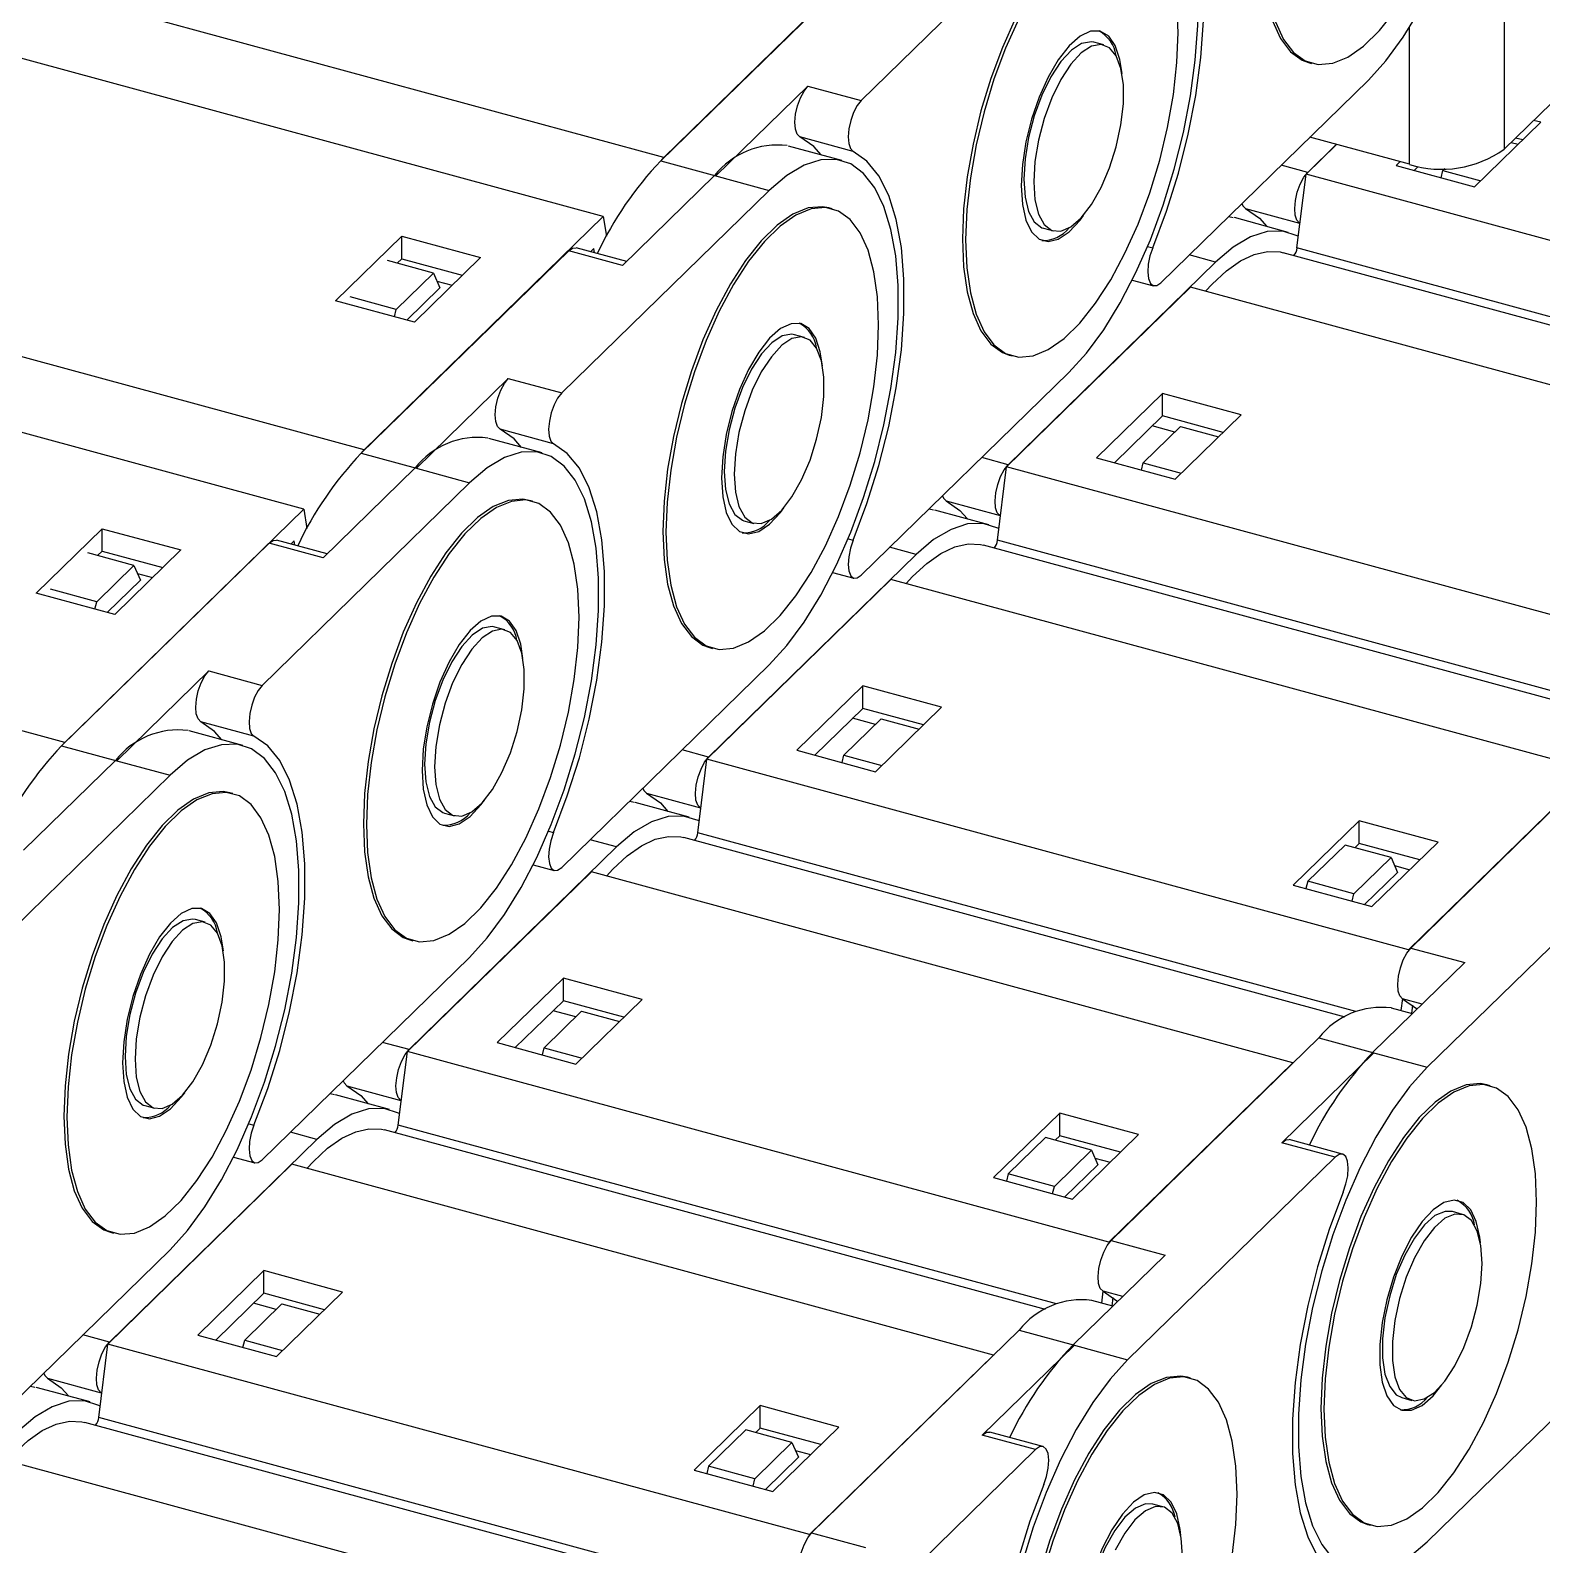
# Model space of a CAD drawing. Header units: millimetres. Extents: x 0 to 3353, y 0 to 2591.
# Drawn here: x 2593.3 to 2701.1, y 1584.7 to 1692.8 of the extents above; entities that cross this region are included whole.
import ezdxf

# ---------------------------------------------------------------- set-up
doc = ezdxf.new("R2010")
doc.units = ezdxf.units.MM
doc.header["$LTSCALE"] = 12

msp = doc.modelspace()

# ---------------------------------------------------------------- linework, layer by layer
at = {"color": 7, "linetype": 'Continuous', "lineweight": 25}
for p, q in [((2667.36, 1702.2), (2652.55, 1687.74)), ((2698.43, 1684.27), (2717.1, 1702.49)), ((2638.46, 1683.68), (2655.52, 1700.33)), ((2653.06, 1697.89), (2638.25, 1683.44)), ((2638.46, 1683.68), (2588.41, 1697.28)), ((2698.43, 1695.16), (2698.43, 1684.27)), ((2634.15, 1679.46), (2584.09, 1693.07)), ((2669.87, 1691.71), (2669.16, 1691.9)), ((2684.47, 1690.45), (2684.69, 1690.39)), ((2642.18, 1682.37), (2648.75, 1688.78)), ((2648.75, 1688.78), (2652.55, 1687.74)), ((2673.93, 1674.75), (2688.74, 1689.2)), ((2696.32, 1681.59), (2701.04, 1686.19)), ((2701.04, 1686.19), (2700.53, 1686.33)), ((2651.17, 1683.46), (2647.36, 1684.5)), ((2651.97, 1684.12), (2648.17, 1685.15)), ((2686.47, 1684.61), (2684.29, 1682.48)), ((2686.45, 1684.61), (2684.41, 1682.62)), ((2691.67, 1683.2), (2684.56, 1685.13)), ((2698.92, 1684.75), (2699.43, 1684.62)), ((2699.75, 1684.93), (2699.24, 1685.06)), ((2638.11, 1683.3), (2638.46, 1683.68)), ((2638.25, 1683.44), (2642.18, 1682.37)), ((2690.98, 1683.38), (2690.71, 1683.11)), ((2642.09, 1682.39), (2635.53, 1675.98)), ((2642.09, 1682.39), (2645.99, 1681.33)), ((2683.64, 1677.23), (2684.29, 1682.48)), ((2734.35, 1668.88), (2684.29, 1682.48)), ((2690.71, 1683.11), (2696.32, 1681.59)), ((2692.3, 1683.05), (2692, 1682.76)), ((2693.93, 1682.24), (2694.06, 1682.76)), ((2694.06, 1682.76), (2694.2, 1682.9)), ((2694.06, 1682.76), (2696.77, 1682.02)), ((2645.99, 1681.33), (2631.18, 1666.88)), ((2650.47, 1680.03), (2650.25, 1680.09)), ((2617.09, 1662.82), (2634.15, 1679.46)), ((2634.15, 1679.46), (2634.37, 1678.08)), ((2678.78, 1679.48), (2679.09, 1679.41)), ((2683.02, 1678.34), (2679.18, 1679.39)), ((2679.98, 1680.05), (2683.83, 1679)), ((2615.05, 1673.46), (2619.77, 1678.07)), ((2619.77, 1678.07), (2625.38, 1676.54)), ((2619.77, 1676.45), (2619.77, 1678.07)), ((2665.56, 1678.63), (2666.27, 1678.44)), ((2631.68, 1677.03), (2616.87, 1662.58)), ((2635.53, 1675.98), (2631.68, 1677.03)), ((2635.82, 1676.26), (2632.21, 1677.24)), ((2633.47, 1677.19), (2633.24, 1676.96)), ((2633.52, 1676.89), (2633.47, 1677.19)), ((2729.82, 1664.07), (2682.65, 1676.89)), ((2617.09, 1662.82), (2567.03, 1676.42)), ((2622.04, 1675.44), (2618.74, 1676.33)), ((2619.45, 1676.14), (2619.77, 1676.45)), ((2619.77, 1676.45), (2624.09, 1675.28)), ((2625.38, 1676.54), (2620.67, 1671.94)), ((2677.84, 1676.21), (2663.04, 1661.76)), ((2619.38, 1672.84), (2622.04, 1675.44)), ((2622.04, 1675.44), (2622.49, 1674.38)), ((2622.28, 1674.86), (2623.36, 1674.57)), ((2671.89, 1674.94), (2673.4, 1674.53)), ((2619.38, 1672.84), (2616.08, 1673.74)), ((2622.49, 1674.38), (2620.14, 1672.08)), ((2676.05, 1674.43), (2662.92, 1661.62)), ((2726.1, 1660.83), (2676.05, 1674.43)), ((2620.67, 1671.94), (2615.05, 1673.46)), ((2619.25, 1672.32), (2619.38, 1672.84)), ((2612.77, 1658.6), (2562.71, 1672.21)), ((2648.5, 1670.85), (2647.79, 1671.04)), ((2663.1, 1669.59), (2663.32, 1669.53)), ((2652.55, 1653.89), (2667.36, 1668.34)), ((2620.81, 1661.51), (2627.37, 1667.91)), ((2627.37, 1667.91), (2631.18, 1666.88)), ((2674.05, 1666.85), (2669.33, 1662.25)), ((2679.66, 1665.33), (2674.05, 1666.85)), ((2674.05, 1665.24), (2674.05, 1666.85)), ((2674.05, 1665.24), (2670.62, 1661.9)), ((2678.37, 1664.07), (2674.05, 1665.24)), ((2674.95, 1660.73), (2679.66, 1665.33)), ((2630.6, 1663.26), (2626.8, 1664.29)), ((2672.68, 1661.89), (2675.34, 1664.49)), ((2674.93, 1664.09), (2673.32, 1664.53)), ((2675.34, 1664.49), (2678.05, 1663.75)), ((2616.73, 1662.44), (2617.09, 1662.82)), ((2629.79, 1662.6), (2625.99, 1663.64)), ((2616.87, 1662.58), (2620.81, 1661.51)), ((2669.33, 1662.25), (2674.95, 1660.73)), ((2672.56, 1661.37), (2672.68, 1661.89)), ((2672.68, 1661.89), (2675.39, 1661.16)), ((2620.72, 1661.53), (2614.15, 1655.12)), ((2620.72, 1661.53), (2624.61, 1660.47)), ((2662.27, 1656.37), (2662.92, 1661.62)), ((2712.98, 1648.01), (2662.92, 1661.62)), ((2624.61, 1660.47), (2609.8, 1646.02)), ((2595.72, 1641.95), (2612.77, 1658.6)), ((2612.77, 1658.6), (2613, 1657.22)), ((2629.09, 1659.16), (2628.87, 1659.22)), ((2657.4, 1658.62), (2657.71, 1658.55)), ((2661.65, 1657.48), (2657.8, 1658.53)), ((2658.61, 1659.18), (2662.46, 1658.14)), ((2644.18, 1657.77), (2644.89, 1657.58)), ((2593.68, 1652.6), (2598.39, 1657.2)), ((2598.39, 1657.2), (2604.01, 1655.68)), ((2598.39, 1655.59), (2598.39, 1657.2)), ((2614.44, 1655.4), (2610.83, 1656.38)), ((2612.09, 1656.33), (2611.86, 1656.1)), ((2612.14, 1656.03), (2612.09, 1656.33)), ((2595.72, 1641.95), (2545.66, 1655.56)), ((2610.31, 1656.17), (2595.5, 1641.71)), ((2600.66, 1654.58), (2597.37, 1655.47)), ((2598.07, 1655.28), (2598.39, 1655.59)), ((2598.39, 1655.59), (2602.72, 1654.42)), ((2604.01, 1655.68), (2599.3, 1651.08)), ((2614.15, 1655.12), (2610.31, 1656.17)), ((2656.47, 1655.35), (2641.66, 1640.9)), ((2708.44, 1643.21), (2661.28, 1656.03)), ((2598, 1651.98), (2600.66, 1654.58)), ((2600.66, 1654.58), (2601.12, 1653.52)), ((2601.12, 1653.52), (2598.76, 1651.22)), ((2600.91, 1654), (2601.99, 1653.71)), ((2654.67, 1653.57), (2641.54, 1640.76)), ((2650.51, 1654.08), (2652.03, 1653.67)), ((2704.73, 1639.97), (2654.67, 1653.57)), ((2599.3, 1651.08), (2593.68, 1652.6)), ((2598, 1651.98), (2594.71, 1652.88)), ((2597.88, 1651.46), (2598, 1651.98)), ((2627.12, 1649.99), (2626.41, 1650.18)), ((2641.72, 1648.72), (2641.95, 1648.66)), ((2599.43, 1640.64), (2606, 1647.05)), ((2606, 1647.05), (2609.8, 1646.02)), ((2631.18, 1633.02), (2645.99, 1647.48)), ((2652.67, 1645.99), (2647.96, 1641.39)), ((2658.29, 1644.46), (2652.67, 1645.99)), ((2652.67, 1644.38), (2652.67, 1645.99)), ((2653.57, 1639.86), (2658.29, 1644.46)), ((2609.22, 1642.4), (2605.42, 1643.43)), ((2652.67, 1644.38), (2649.25, 1641.04)), ((2651.31, 1641.03), (2653.97, 1643.63)), ((2653.56, 1643.23), (2651.94, 1643.67)), ((2657, 1643.2), (2652.67, 1644.38)), ((2653.97, 1643.63), (2656.68, 1642.89)), ((2608.42, 1641.74), (2604.61, 1642.77)), ((2595.36, 1641.58), (2595.72, 1641.95)), ((2595.5, 1641.71), (2599.43, 1640.64)), ((2647.96, 1641.39), (2653.57, 1639.86)), ((2706.57, 1641.74), (2691.76, 1627.28)), ((2599.35, 1640.67), (2592.78, 1634.26)), ((2599.35, 1640.67), (2603.24, 1639.61)), ((2640.89, 1635.51), (2641.54, 1640.76)), ((2691.6, 1627.15), (2641.54, 1640.76)), ((2651.18, 1640.51), (2651.31, 1641.03)), ((2651.31, 1641.03), (2654.02, 1640.3)), ((2603.24, 1639.61), (2588.43, 1625.16)), ((2704.73, 1639.97), (2691.6, 1627.15)), ((2607.72, 1638.3), (2607.5, 1638.36)), ((2637.23, 1638.32), (2641.08, 1637.28)), ((2622.81, 1636.91), (2623.52, 1636.72)), ((2636.03, 1637.76), (2636.34, 1637.69)), ((2640.27, 1636.62), (2636.43, 1637.67)), ((2688.09, 1636.36), (2683.38, 1631.76)), ((2693.71, 1634.84), (2688.09, 1636.36)), ((2688.09, 1634.75), (2688.09, 1636.36)), ((2687.07, 1622.35), (2639.9, 1635.17)), ((2688.09, 1634.75), (2687.77, 1634.44)), ((2692.42, 1633.58), (2688.09, 1634.75)), ((2688.99, 1630.24), (2693.71, 1634.84)), ((2635.09, 1634.49), (2620.29, 1620.04)), ((2687.07, 1634.63), (2684.41, 1632.04)), ((2690.36, 1633.74), (2687.07, 1634.63)), ((2687.7, 1631.14), (2690.36, 1633.74)), ((2690.36, 1633.74), (2690.82, 1632.68)), ((2633.3, 1632.71), (2620.17, 1619.89)), ((2629.14, 1633.22), (2630.65, 1632.81)), ((2683.35, 1619.1), (2633.3, 1632.71)), ((2690.82, 1632.68), (2688.46, 1630.38)), ((2690.61, 1633.16), (2691.69, 1632.87)), ((2707.74, 1633.22), (2692.94, 1618.77)), ((2683.38, 1631.76), (2688.99, 1630.24)), ((2684.41, 1632.04), (2684.28, 1631.52)), ((2687.7, 1631.14), (2684.41, 1632.04)), ((2687.58, 1630.62), (2687.7, 1631.14)), ((2605.75, 1629.12), (2605.04, 1629.32)), ((2620.35, 1627.86), (2620.57, 1627.8)), ((2691.6, 1627.15), (2691.59, 1627.09)), ((2691.76, 1627.28), (2695.61, 1626.24)), ((2609.8, 1612.16), (2624.61, 1626.61)), ((2695.61, 1626.24), (2689.04, 1619.83)), ((2631.3, 1625.13), (2626.58, 1620.53)), ((2636.91, 1623.6), (2631.3, 1625.13)), ((2631.3, 1623.52), (2631.3, 1625.13)), ((2631.3, 1623.52), (2627.87, 1620.18)), ((2635.62, 1622.34), (2631.3, 1623.52)), ((2632.2, 1619), (2636.91, 1623.6)), ((2691.88, 1622.59), (2690.38, 1623)), ((2691.17, 1623.67), (2691.06, 1622.82)), ((2691.84, 1622.61), (2691.91, 1623.2)), ((2629.93, 1620.17), (2632.59, 1622.77)), ((2632.18, 1622.37), (2630.57, 1622.81)), ((2632.59, 1622.77), (2635.3, 1622.03)), ((2685.2, 1620.87), (2670.39, 1606.42)), ((2685.2, 1620.87), (2689.13, 1619.8)), ((2619.52, 1614.65), (2620.17, 1619.89)), ((2670.23, 1606.29), (2620.17, 1619.89)), ((2626.58, 1620.53), (2632.2, 1619)), ((2629.81, 1619.65), (2629.93, 1620.17)), ((2629.93, 1620.17), (2632.64, 1619.43)), ((2682.57, 1613.39), (2689.13, 1619.8)), ((2689.04, 1619.83), (2692.94, 1618.77)), ((2683.35, 1619.1), (2670.23, 1606.29)), ((2683.35, 1619.1), (2683.35, 1619.08)), ((2615.86, 1617.46), (2619.71, 1616.41)), ((2697.42, 1617.46), (2697.2, 1617.52)), ((2614.65, 1616.9), (2614.96, 1616.83)), ((2618.9, 1615.76), (2615.05, 1616.8)), ((2601.43, 1616.05), (2602.14, 1615.85)), ((2666.72, 1615.5), (2662, 1610.9)), ((2672.33, 1613.97), (2666.72, 1615.5)), ((2666.72, 1613.89), (2666.72, 1615.5)), ((2665.69, 1601.49), (2618.53, 1614.3)), ((2613.72, 1613.63), (2598.91, 1599.17)), ((2665.69, 1613.77), (2663.03, 1611.17)), ((2668.99, 1612.87), (2665.69, 1613.77)), ((2666.72, 1613.89), (2666.4, 1613.58)), ((2671.04, 1612.71), (2666.72, 1613.89)), ((2667.62, 1609.37), (2672.33, 1613.97)), ((2686.37, 1612.36), (2682.57, 1613.39)), ((2686.89, 1612.58), (2683.09, 1613.61)), ((2607.77, 1612.36), (2609.28, 1611.95)), ((2666.33, 1610.28), (2668.99, 1612.87)), ((2668.99, 1612.87), (2669.44, 1611.82)), ((2669.23, 1612.3), (2670.31, 1612)), ((2686.37, 1612.36), (2671.56, 1597.91)), ((2611.92, 1611.85), (2598.79, 1599.03)), ((2661.98, 1598.24), (2611.92, 1611.85)), ((2663.03, 1611.17), (2662.91, 1610.65)), ((2666.33, 1610.28), (2663.03, 1611.17)), ((2669.44, 1611.82), (2667.08, 1609.52)), ((2662, 1610.9), (2667.62, 1609.37)), ((2666.2, 1609.76), (2666.33, 1610.28)), ((2695.45, 1608.28), (2694.74, 1608.48)), ((2598.98, 1607), (2599.2, 1606.94)), ((2588.43, 1591.3), (2603.24, 1605.75)), ((2670.23, 1606.29), (2670.22, 1606.22)), ((2670.39, 1606.42), (2674.24, 1605.37)), ((2674.24, 1605.37), (2667.67, 1598.97)), ((2609.92, 1604.27), (2605.21, 1599.66)), ((2615.54, 1602.74), (2609.92, 1604.27)), ((2609.92, 1602.65), (2609.92, 1604.27)), ((2609.92, 1602.65), (2606.5, 1599.31)), ((2614.25, 1601.48), (2609.92, 1602.65)), ((2610.82, 1598.14), (2615.54, 1602.74)), ((2669.8, 1602.8), (2669.69, 1601.95)), ((2670.46, 1601.74), (2670.53, 1602.34)), ((2608.56, 1599.31), (2611.22, 1601.9)), ((2610.81, 1601.5), (2609.19, 1601.94)), ((2611.22, 1601.9), (2613.93, 1601.17)), ((2670.5, 1601.73), (2669, 1602.14)), ((2605.21, 1599.66), (2610.82, 1598.14)), ((2608.44, 1598.79), (2608.56, 1599.31)), ((2608.56, 1599.31), (2611.27, 1598.57)), ((2663.82, 1600.01), (2649.01, 1585.56)), ((2663.82, 1600.01), (2667.76, 1598.94)), ((2692.94, 1584.91), (2707.74, 1599.37)), ((2598.15, 1593.79), (2598.79, 1599.03)), ((2648.85, 1585.43), (2598.79, 1599.03)), ((2661.98, 1598.24), (2648.85, 1585.43)), ((2661.19, 1592.53), (2667.76, 1598.94)), ((2661.98, 1598.24), (2661.98, 1598.21)), ((2667.67, 1598.97), (2671.56, 1597.91)), ((2593.28, 1596.03), (2593.59, 1595.96)), ((2597.53, 1594.9), (2593.68, 1595.94)), ((2594.48, 1596.6), (2598.33, 1595.55)), ((2676.04, 1596.6), (2675.82, 1596.66)), ((2691.13, 1595.21), (2691.84, 1595.01)), ((2645.34, 1594.64), (2640.63, 1590.04)), ((2650.96, 1593.11), (2645.34, 1594.64)), ((2645.34, 1593.03), (2645.34, 1594.64)), ((2644.32, 1580.62), (2597.15, 1593.44)), ((2644.32, 1592.91), (2641.66, 1590.31)), ((2647.61, 1592.01), (2644.32, 1592.91)), ((2645.34, 1593.03), (2645.02, 1592.72)), ((2649.67, 1591.85), (2645.34, 1593.03)), ((2646.25, 1588.51), (2650.96, 1593.11)), ((2665.52, 1591.71), (2661.72, 1592.75)), ((2644.95, 1589.42), (2647.61, 1592.01)), ((2647.61, 1592.01), (2648.07, 1590.96)), ((2664.99, 1591.5), (2650.19, 1577.05)), ((2664.99, 1591.5), (2661.19, 1592.53)), ((2640.61, 1577.38), (2590.55, 1590.98)), ((2648.07, 1590.96), (2645.71, 1588.66)), ((2647.86, 1591.43), (2648.94, 1591.14)), ((2640.63, 1590.04), (2646.25, 1588.51)), ((2641.66, 1590.31), (2641.53, 1589.79)), ((2644.95, 1589.42), (2641.66, 1590.31)), ((2644.83, 1588.9), (2644.95, 1589.42)), ((2674.07, 1587.42), (2673.36, 1587.61)), ((2688.67, 1586.16), (2688.9, 1586.1)), ((2648.85, 1585.43), (2648.84, 1585.36)), ((2649.01, 1585.56), (2652.86, 1584.51))]:
    msp.add_line(p, q, dxfattribs=at)
at = {"color": 8, "linetype": 'Continuous', "lineweight": 25}
for p, q in [((2691.67, 1683.2), (2691.67, 1692.95)), ((2684.41, 1682.62), (2682.52, 1683.14)), ((2672.98, 1677.34), (2673.35, 1677.24)), ((2730.6, 1664.47), (2683.64, 1677.23)), ((2677.84, 1676.21), (2675.96, 1676.73)), ((2663.04, 1661.76), (2661.15, 1662.27)), ((2651.61, 1656.48), (2651.97, 1656.38)), ((2709.23, 1643.61), (2662.27, 1656.37)), ((2656.47, 1655.35), (2654.58, 1655.87)), ((2641.66, 1640.9), (2639.77, 1641.41)), ((2630.23, 1635.61), (2630.6, 1635.52)), ((2635.09, 1634.49), (2633.21, 1635)), ((2687.85, 1622.75), (2640.89, 1635.51)), ((2692.58, 1623.28), (2691.18, 1623.66)), ((2620.29, 1620.04), (2618.4, 1620.55)), ((2608.86, 1614.75), (2609.22, 1614.65)), ((2666.48, 1601.89), (2619.52, 1614.65)), ((2613.72, 1613.63), (2611.83, 1614.14)), ((2671.21, 1602.42), (2669.81, 1602.8)), ((2598.91, 1599.17), (2597.02, 1599.69)), ((2645.1, 1581.02), (2598.15, 1593.79))]:
    msp.add_line(p, q, dxfattribs=at)
at = {"color": 7, "linetype": 'Continuous', "lineweight": 25, "flags": 128}
for points in [[(2688.74, 1689.2), (2689.99, 1690.58), (2691.22, 1692.26), (2692.41, 1694.19), (2693.52, 1696.34), (2694.55, 1698.68), (2695.47, 1701.15), (2696.27, 1703.72), (2696.92, 1706.33), (2697.42, 1708.94), (2697.69, 1710.86)], [(2673.35, 1677.24), (2674.33, 1679.85), (2675.18, 1682.57), (2675.89, 1685.34), (2676.43, 1688.11), (2676.79, 1690.82), (2676.97, 1693.43), (2676.97, 1695.88), (2676.79, 1698.12), (2676.43, 1700.12), (2675.89, 1701.84), (2675.18, 1703.24), (2674.33, 1704.29), (2673.35, 1704.98)], [(2667.36, 1668.34), (2668.62, 1669.72), (2669.85, 1671.39), (2671.03, 1673.32), (2672.15, 1675.48), (2673.18, 1677.81), (2674.1, 1680.29), (2674.89, 1682.86), (2675.54, 1685.47), (2676.05, 1688.08), (2676.39, 1690.63), (2676.56, 1693.09), (2676.56, 1695.4), (2676.39, 1697.52), (2676.05, 1699.41), (2675.54, 1701.04), (2674.89, 1702.38), (2674.1, 1703.4), (2673.18, 1704.08), (2672.15, 1704.41), (2671.03, 1704.38), (2669.85, 1704), (2668.62, 1703.26), (2667.36, 1702.2)], [(2671.62, 1700.95), (2671.15, 1701.03), (2670.13, 1700.94), (2669.05, 1700.49), (2667.93, 1699.71), (2666.79, 1698.6), (2665.67, 1697.2), (2664.59, 1695.53), (2663.57, 1693.63), (2662.63, 1691.54), (2661.8, 1689.32), (2661.09, 1687), (2660.53, 1684.64), (2660.11, 1682.3), (2659.86, 1680.02), (2659.78, 1677.87)], [(2681.15, 1698.73), (2681.24, 1696.74), (2681.49, 1694.95), (2681.9, 1693.42), (2682.47, 1692.17), (2683.18, 1691.23), (2684.01, 1690.63), (2684.47, 1690.45)], [(2660, 1677.81), (2660.08, 1675.81), (2660.34, 1674.03), (2660.75, 1672.5), (2661.32, 1671.25), (2662.02, 1670.31), (2662.85, 1669.7), (2663.79, 1669.44), (2664.81, 1669.54), (2665.89, 1669.98), (2667.02, 1670.76), (2668.15, 1671.87), (2669.27, 1673.28), (2670.35, 1674.95), (2671.37, 1676.85), (2672.31, 1678.93), (2673.14, 1681.16), (2673.85, 1683.48), (2674.41, 1685.83), (2674.83, 1688.18), (2675.08, 1690.45), (2675.17, 1692.61), (2675.08, 1694.6)], [(2682.12, 1693.36), (2682.69, 1692.11), (2683.4, 1691.17), (2684.23, 1690.57), (2685.16, 1690.31), (2686.19, 1690.4), (2687.27, 1690.84), (2688.39, 1691.63), (2689.52, 1692.73), (2690.64, 1694.14)], [(2663.79, 1693.57), (2662.85, 1691.48), (2662.02, 1689.26), (2661.32, 1686.94), (2660.75, 1684.58), (2660.34, 1682.24), (2660.08, 1679.96), (2660, 1677.81)], [(2671.16, 1689.67), (2671.01, 1690.67), (2670.68, 1691.66), (2670.21, 1692.34), (2669.61, 1692.69), (2668.92, 1692.69), (2668.17, 1692.33), (2667.39, 1691.65), (2666.61, 1690.66), (2665.89, 1689.42), (2665.24, 1687.99), (2664.7, 1686.42), (2664.3, 1684.79), (2664.05, 1683.19), (2663.97, 1681.68)], [(2669.16, 1691.9), (2668.97, 1691.94), (2668.28, 1691.81), (2667.55, 1691.33), (2666.8, 1690.53), (2666.09, 1689.44), (2665.44, 1688.12), (2664.9, 1686.66), (2664.49, 1685.11), (2664.24, 1683.58), (2664.15, 1682.14)], [(2664.86, 1681.94), (2664.95, 1680.67), (2665.2, 1679.63), (2665.61, 1678.89), (2666.15, 1678.48), (2666.8, 1678.42), (2667.51, 1678.73), (2668.25, 1679.37), (2668.99, 1680.33), (2669.67, 1681.54), (2670.27, 1682.94), (2670.75, 1684.45), (2671.08, 1686), (2671.26, 1687.5), (2671.26, 1688.87), (2671.08, 1690.03), (2670.75, 1690.93), (2670.27, 1691.51), (2669.67, 1691.75), (2668.99, 1691.62), (2668.25, 1691.14), (2667.51, 1690.34), (2666.8, 1689.25), (2666.15, 1687.93), (2665.61, 1686.46), (2665.2, 1684.92), (2664.95, 1683.39), (2664.86, 1681.94)], [(2648.17, 1685.15), (2647.97, 1685.35), (2647.85, 1685.71), (2647.82, 1686.2), (2647.87, 1686.77), (2648, 1687.36), (2648.21, 1687.93), (2648.47, 1688.42), (2648.75, 1688.78)], [(2652.55, 1687.74), (2652.27, 1687.39), (2652.01, 1686.9), (2651.81, 1686.33), (2651.67, 1685.73), (2651.62, 1685.16), (2651.66, 1684.68), (2651.78, 1684.32), (2651.97, 1684.12)], [(2649.69, 1683.87), (2649.16, 1684.46), (2648.17, 1685.15)], [(2645.99, 1647.48), (2647.24, 1648.86), (2648.47, 1650.53), (2649.66, 1652.46), (2650.78, 1654.62), (2651.8, 1656.95), (2652.72, 1659.43), (2653.52, 1661.99), (2654.17, 1664.6), (2654.67, 1667.21), (2655.01, 1669.77), (2655.18, 1672.23), (2655.18, 1674.54), (2655.01, 1676.66), (2654.67, 1678.55), (2654.17, 1680.18), (2653.52, 1681.52), (2652.72, 1682.54), (2651.8, 1683.22), (2650.78, 1683.54), (2649.66, 1683.52), (2648.47, 1683.13), (2647.24, 1682.4), (2645.99, 1681.33)], [(2651.97, 1656.38), (2652.96, 1658.99), (2653.81, 1661.71), (2654.51, 1664.48), (2655.05, 1667.24), (2655.42, 1669.96), (2655.6, 1672.56), (2655.6, 1675.01), (2655.42, 1677.26), (2655.05, 1679.26), (2654.51, 1680.98), (2653.81, 1682.38), (2652.96, 1683.43), (2651.97, 1684.12)], [(2683.83, 1679), (2683.64, 1679.2), (2683.51, 1679.56), (2683.48, 1680.04), (2683.53, 1680.61), (2683.66, 1681.21), (2683.87, 1681.78), (2684.13, 1682.27), (2684.41, 1682.62)], [(2663.97, 1681.68), (2664.05, 1680.33), (2664.3, 1679.21), (2664.7, 1678.38), (2665.24, 1677.86), (2665.89, 1677.69), (2666.61, 1677.86), (2667.39, 1678.38), (2668.17, 1679.22), (2668.41, 1679.55)], [(2664.15, 1682.14), (2664.24, 1680.86), (2664.49, 1679.82), (2664.9, 1679.08), (2665.44, 1678.67), (2665.56, 1678.63)], [(2650.25, 1680.09), (2649.78, 1680.17), (2648.76, 1680.08), (2647.67, 1679.63), (2646.55, 1678.85), (2645.42, 1677.74), (2644.3, 1676.34), (2643.22, 1674.67), (2642.19, 1672.77), (2641.26, 1670.68), (2640.43, 1668.45), (2639.72, 1666.14), (2639.15, 1663.78), (2638.74, 1661.44), (2638.49, 1659.16), (2638.4, 1657)], [(2638.62, 1656.94), (2638.71, 1654.95), (2638.96, 1653.17), (2639.37, 1651.63), (2639.94, 1650.38), (2640.65, 1649.45), (2641.48, 1648.84), (2642.42, 1648.58), (2643.44, 1648.68), (2644.52, 1649.12), (2645.64, 1649.9), (2646.77, 1651.01), (2647.89, 1652.41), (2648.98, 1654.08), (2650, 1655.98), (2650.94, 1658.07), (2651.77, 1660.3), (2652.47, 1662.62), (2653.04, 1664.97), (2653.45, 1667.31), (2653.71, 1669.59), (2653.79, 1671.75), (2653.71, 1673.74), (2653.45, 1675.52), (2653.04, 1677.06), (2652.47, 1678.31), (2651.77, 1679.25), (2650.94, 1679.85), (2650, 1680.11), (2648.98, 1680.02), (2647.89, 1679.57), (2646.77, 1678.79), (2645.64, 1677.68), (2644.52, 1676.28), (2643.44, 1674.61), (2642.42, 1672.71), (2641.48, 1670.62), (2640.65, 1668.39), (2639.94, 1666.08), (2639.37, 1663.72), (2638.96, 1661.38), (2638.71, 1659.1), (2638.62, 1656.94)], [(2679.72, 1680.4), (2679.79, 1680.24), (2679.98, 1680.05)], [(2679.98, 1680.05), (2680.97, 1679.36), (2681.5, 1678.76)], [(2683.74, 1678.05), (2683.66, 1678.1), (2682.63, 1678.42), (2681.52, 1678.4), (2680.33, 1678.01), (2679.1, 1677.28), (2677.84, 1676.21)], [(2631.68, 1677.03), (2631.96, 1677.22), (2632.21, 1677.24)], [(2659.78, 1677.87), (2659.86, 1675.87), (2660.11, 1674.09), (2660.53, 1672.56), (2661.09, 1671.31), (2661.8, 1670.37), (2662.63, 1669.76), (2663.1, 1669.59)], [(2673.35, 1677.24), (2673.15, 1676.66), (2673.03, 1676.07), (2672.99, 1675.51), (2673.05, 1675.04), (2673.18, 1674.7), (2673.39, 1674.54), (2673.64, 1674.55), (2673.93, 1674.75)], [(2677.12, 1674.14), (2677.58, 1674.64), (2678.61, 1675.59), (2679.62, 1676.3), (2680.6, 1676.76), (2681.55, 1676.98), (2682.44, 1676.94), (2682.65, 1676.89)], [(2649.79, 1668.81), (2649.63, 1669.81), (2649.31, 1670.8), (2648.83, 1671.48), (2648.24, 1671.83), (2647.55, 1671.82), (2646.79, 1671.47), (2646.01, 1670.79), (2645.24, 1669.8), (2644.51, 1668.56), (2643.87, 1667.12), (2643.33, 1665.56), (2642.92, 1663.93), (2642.67, 1662.33), (2642.59, 1660.82)], [(2647.79, 1671.04), (2647.59, 1671.08), (2646.91, 1670.95), (2646.17, 1670.47), (2645.43, 1669.67), (2644.72, 1668.58), (2644.07, 1667.26), (2643.53, 1665.79), (2643.12, 1664.25), (2642.86, 1662.72), (2642.78, 1661.27)], [(2643.49, 1661.08), (2643.57, 1659.81), (2643.83, 1658.77), (2644.24, 1658.03), (2644.78, 1657.62), (2645.42, 1657.56), (2646.14, 1657.87), (2646.88, 1658.51), (2647.61, 1659.47), (2648.3, 1660.68), (2648.9, 1662.08), (2649.37, 1663.59), (2649.71, 1665.14), (2649.88, 1666.64), (2649.88, 1668.01), (2649.71, 1669.17), (2649.37, 1670.07), (2648.9, 1670.65), (2648.3, 1670.88), (2647.61, 1670.76), (2646.88, 1670.28), (2646.14, 1669.47), (2645.42, 1668.38), (2644.78, 1667.07), (2644.24, 1665.6), (2643.83, 1664.06), (2643.57, 1662.53), (2643.49, 1661.08)], [(2626.8, 1664.29), (2626.6, 1664.49), (2626.48, 1664.85), (2626.44, 1665.33), (2626.49, 1665.9), (2626.63, 1666.5), (2626.83, 1667.07), (2627.09, 1667.56), (2627.37, 1667.91)], [(2631.18, 1666.88), (2630.89, 1666.52), (2630.64, 1666.04), (2630.43, 1665.47), (2630.3, 1664.87), (2630.24, 1664.3), (2630.28, 1663.81), (2630.4, 1663.45), (2630.6, 1663.26)], [(2628.32, 1663), (2627.78, 1663.6), (2626.8, 1664.29)], [(2630.6, 1635.52), (2631.58, 1638.13), (2632.44, 1640.85), (2633.14, 1643.61), (2633.68, 1646.38), (2634.04, 1649.1), (2634.23, 1651.7), (2634.23, 1654.15), (2634.04, 1656.4), (2633.68, 1658.4), (2633.14, 1660.12), (2632.44, 1661.51), (2631.58, 1662.57), (2630.6, 1663.26)], [(2624.61, 1626.61), (2625.87, 1628), (2627.1, 1629.67), (2628.28, 1631.6), (2629.4, 1633.75), (2630.43, 1636.09), (2631.35, 1638.56), (2632.14, 1641.13), (2632.8, 1643.74), (2633.3, 1646.35), (2633.64, 1648.91), (2633.81, 1651.36), (2633.81, 1653.67), (2633.64, 1655.8), (2633.3, 1657.69), (2632.8, 1659.32), (2632.14, 1660.66), (2631.35, 1661.67), (2630.43, 1662.35), (2629.4, 1662.68), (2628.28, 1662.66), (2627.1, 1662.27), (2625.87, 1661.54), (2624.61, 1660.47)], [(2662.46, 1658.14), (2662.26, 1658.33), (2662.14, 1658.69), (2662.1, 1659.18), (2662.15, 1659.75), (2662.29, 1660.35), (2662.5, 1660.92), (2662.75, 1661.4), (2663.04, 1661.76)], [(2642.59, 1660.82), (2642.67, 1659.47), (2642.92, 1658.35), (2643.33, 1657.52), (2643.87, 1657), (2644.51, 1656.82), (2645.24, 1657), (2646.01, 1657.52), (2646.79, 1658.36), (2647.04, 1658.69)], [(2642.78, 1661.27), (2642.86, 1660), (2643.12, 1658.96), (2643.53, 1658.22), (2644.07, 1657.81), (2644.18, 1657.77)], [(2628.87, 1659.22), (2628.4, 1659.31), (2627.38, 1659.21), (2626.3, 1658.77), (2625.18, 1657.99), (2624.04, 1656.88), (2622.92, 1655.48), (2621.84, 1653.81), (2620.82, 1651.91), (2619.88, 1649.82), (2619.05, 1647.59), (2618.35, 1645.27), (2617.78, 1642.92), (2617.36, 1640.58), (2617.11, 1638.3), (2617.03, 1636.14)], [(2617.25, 1636.08), (2617.33, 1634.09), (2617.59, 1632.3), (2618, 1630.77), (2618.57, 1629.52), (2619.27, 1628.58), (2620.1, 1627.98), (2621.04, 1627.72), (2622.06, 1627.81), (2623.15, 1628.26), (2624.27, 1629.04), (2625.4, 1630.15), (2626.52, 1631.55), (2627.6, 1633.22), (2628.62, 1635.12), (2629.56, 1637.21), (2630.39, 1639.44), (2631.1, 1641.75), (2631.67, 1644.11), (2632.08, 1646.45), (2632.33, 1648.73), (2632.42, 1650.89), (2632.33, 1652.88), (2632.08, 1654.66), (2631.67, 1656.2), (2631.1, 1657.45), (2630.39, 1658.38), (2629.56, 1658.99), (2628.62, 1659.25), (2627.6, 1659.15), (2626.52, 1658.71), (2625.4, 1657.93), (2624.27, 1656.82), (2623.15, 1655.42), (2622.06, 1653.75), (2621.04, 1651.85), (2620.1, 1649.76), (2619.27, 1647.53), (2618.57, 1645.21), (2618, 1642.86), (2617.59, 1640.52), (2617.33, 1638.24), (2617.25, 1636.08)], [(2658.34, 1659.54), (2658.41, 1659.38), (2658.61, 1659.18)], [(2658.61, 1659.18), (2659.59, 1658.49), (2660.13, 1657.9)], [(2662.37, 1657.19), (2662.29, 1657.23), (2661.26, 1657.56), (2660.14, 1657.54), (2658.96, 1657.15), (2657.72, 1656.42), (2656.47, 1655.35)], [(2610.31, 1656.17), (2610.59, 1656.36), (2610.83, 1656.38)], [(2638.4, 1657), (2638.49, 1655.01), (2638.74, 1653.23), (2639.15, 1651.69), (2639.72, 1650.44), (2640.43, 1649.51), (2641.26, 1648.9), (2641.72, 1648.72)], [(2651.97, 1656.38), (2651.78, 1655.8), (2651.66, 1655.2), (2651.62, 1654.64), (2651.67, 1654.18), (2651.81, 1653.84), (2652.01, 1653.67), (2652.27, 1653.69), (2652.55, 1653.89)], [(2655.75, 1653.28), (2656.21, 1653.78), (2657.23, 1654.72), (2658.24, 1655.44), (2659.23, 1655.9), (2660.17, 1656.12), (2661.07, 1656.08), (2661.28, 1656.03)], [(2628.41, 1647.94), (2628.26, 1648.95), (2627.93, 1649.93), (2627.46, 1650.61), (2626.86, 1650.96), (2626.17, 1650.96), (2625.42, 1650.61), (2624.64, 1649.93), (2623.86, 1648.94), (2623.14, 1647.7), (2622.49, 1646.26), (2621.95, 1644.69), (2621.55, 1643.07), (2621.3, 1641.46), (2621.22, 1639.95)], [(2626.41, 1650.18), (2626.22, 1650.21), (2625.53, 1650.09), (2624.8, 1649.61), (2624.05, 1648.8), (2623.34, 1647.71), (2622.7, 1646.4), (2622.15, 1644.93), (2621.74, 1643.39), (2621.49, 1641.86), (2621.4, 1640.41)], [(2622.11, 1640.22), (2622.2, 1638.94), (2622.45, 1637.91), (2622.86, 1637.16), (2623.4, 1636.75), (2624.05, 1636.7), (2624.76, 1637), (2625.51, 1637.65), (2626.24, 1638.6), (2626.92, 1639.81), (2627.52, 1641.21), (2628, 1642.73), (2628.33, 1644.28), (2628.51, 1645.78), (2628.51, 1647.15), (2628.33, 1648.31), (2628, 1649.21), (2627.52, 1649.79), (2626.92, 1650.02), (2626.24, 1649.89), (2625.51, 1649.42), (2624.76, 1648.61), (2624.05, 1647.52), (2623.4, 1646.21), (2622.86, 1644.74), (2622.45, 1643.2), (2622.2, 1641.66), (2622.11, 1640.22)], [(2605.42, 1643.43), (2605.23, 1643.63), (2605.1, 1643.99), (2605.07, 1644.47), (2605.12, 1645.04), (2605.25, 1645.64), (2605.46, 1646.21), (2605.72, 1646.69), (2606, 1647.05)], [(2609.8, 1646.02), (2609.52, 1645.66), (2609.26, 1645.17), (2609.06, 1644.61), (2608.92, 1644.01), (2608.87, 1643.44), (2608.91, 1642.95), (2609.03, 1642.59), (2609.22, 1642.4)], [(2606.94, 1642.14), (2606.41, 1642.74), (2605.42, 1643.43)], [(2609.22, 1614.65), (2610.21, 1617.27), (2611.06, 1619.98), (2611.76, 1622.75), (2612.3, 1625.52), (2612.67, 1628.23), (2612.85, 1630.84), (2612.85, 1633.29), (2612.67, 1635.54), (2612.3, 1637.54), (2611.76, 1639.25), (2611.06, 1640.65), (2610.21, 1641.71), (2609.22, 1642.4)], [(2603.24, 1605.75), (2604.49, 1607.13), (2605.72, 1608.81), (2606.91, 1610.74), (2608.03, 1612.89), (2609.05, 1615.23), (2609.97, 1617.7), (2610.77, 1620.27), (2611.42, 1622.88), (2611.92, 1625.49), (2612.26, 1628.04), (2612.43, 1630.5), (2612.43, 1632.81), (2612.26, 1634.93), (2611.92, 1636.83), (2611.42, 1638.46), (2610.77, 1639.79), (2609.97, 1640.81), (2609.05, 1641.49), (2608.03, 1641.82), (2606.91, 1641.79), (2605.72, 1641.41), (2604.49, 1640.68), (2603.24, 1639.61)], [(2621.4, 1640.41), (2621.49, 1639.14), (2621.74, 1638.1), (2622.15, 1637.36), (2622.7, 1636.95), (2622.81, 1636.91)], [(2641.08, 1637.28), (2640.89, 1637.47), (2640.76, 1637.83), (2640.73, 1638.32), (2640.78, 1638.89), (2640.91, 1639.49), (2641.12, 1640.05), (2641.38, 1640.54), (2641.66, 1640.9)], [(2621.22, 1639.95), (2621.3, 1638.61), (2621.55, 1637.49), (2621.95, 1636.65), (2622.49, 1636.13), (2623.14, 1635.96), (2623.86, 1636.14), (2624.64, 1636.66), (2625.42, 1637.5), (2625.66, 1637.83)], [(2607.5, 1638.36), (2607.03, 1638.44), (2606.01, 1638.35), (2604.92, 1637.91), (2603.8, 1637.12), (2602.67, 1636.02), (2601.55, 1634.61), (2600.47, 1632.94), (2599.44, 1631.04), (2598.51, 1628.96), (2597.68, 1626.73), (2596.97, 1624.41), (2596.4, 1622.06), (2595.99, 1619.71), (2595.74, 1617.44), (2595.65, 1615.28)], [(2595.87, 1615.22), (2595.96, 1613.23), (2596.21, 1611.44), (2596.63, 1609.91), (2597.19, 1608.66), (2597.9, 1607.72), (2598.73, 1607.12), (2599.67, 1606.86), (2600.69, 1606.95), (2601.77, 1607.39), (2602.89, 1608.18), (2604.02, 1609.28), (2605.15, 1610.69), (2606.23, 1612.36), (2607.25, 1614.26), (2608.19, 1616.35), (2609.02, 1618.57), (2609.72, 1620.89), (2610.29, 1623.25), (2610.7, 1625.59), (2610.96, 1627.86), (2611.04, 1630.02), (2610.96, 1632.02), (2610.7, 1633.8), (2610.29, 1635.33), (2609.72, 1636.58), (2609.02, 1637.52), (2608.19, 1638.13), (2607.25, 1638.38), (2606.23, 1638.29), (2605.15, 1637.85), (2604.02, 1637.06), (2602.89, 1635.96), (2601.77, 1634.55), (2600.69, 1632.88), (2599.67, 1630.98), (2598.73, 1628.9), (2597.9, 1626.67), (2597.19, 1624.35), (2596.63, 1622), (2596.21, 1619.65), (2595.96, 1617.38), (2595.87, 1615.22)], [(2636.97, 1638.68), (2637.04, 1638.52), (2637.23, 1638.32)], [(2637.23, 1638.32), (2638.22, 1637.63), (2638.76, 1637.03)], [(2617.03, 1636.14), (2617.11, 1634.15), (2617.36, 1632.36), (2617.78, 1630.83), (2618.35, 1629.58), (2619.05, 1628.64), (2619.88, 1628.04), (2620.35, 1627.86)], [(2641, 1636.33), (2640.91, 1636.37), (2639.88, 1636.7), (2638.77, 1636.67), (2637.58, 1636.29), (2636.35, 1635.56), (2635.09, 1634.49)], [(2630.6, 1635.52), (2630.4, 1634.94), (2630.28, 1634.34), (2630.24, 1633.78), (2630.3, 1633.31), (2630.43, 1632.98), (2630.64, 1632.81), (2630.89, 1632.83), (2631.18, 1633.02)], [(2634.37, 1632.41), (2634.83, 1632.91), (2635.86, 1633.86), (2636.87, 1634.57), (2637.85, 1635.04), (2638.8, 1635.25), (2639.69, 1635.22), (2639.9, 1635.17)], [(2607.04, 1627.08), (2606.89, 1628.09), (2606.56, 1629.07), (2606.08, 1629.75), (2605.49, 1630.1), (2604.8, 1630.1), (2604.04, 1629.75), (2603.26, 1629.06), (2602.49, 1628.08), (2601.76, 1626.84), (2601.12, 1625.4), (2600.58, 1623.83), (2600.18, 1622.21), (2599.93, 1620.6), (2599.84, 1619.09)], [(2605.04, 1629.32), (2604.84, 1629.35), (2604.16, 1629.22), (2603.42, 1628.75), (2602.68, 1627.94), (2601.97, 1626.85), (2601.32, 1625.54), (2600.78, 1624.07), (2600.37, 1622.53), (2600.11, 1620.99), (2600.03, 1619.55)], [(2600.74, 1619.36), (2600.82, 1618.08), (2601.08, 1617.05), (2601.49, 1616.3), (2602.03, 1615.89), (2602.67, 1615.84), (2603.39, 1616.14), (2604.13, 1616.79), (2604.86, 1617.74), (2605.55, 1618.95), (2606.15, 1620.35), (2606.63, 1621.87), (2606.96, 1623.42), (2607.13, 1624.92), (2607.13, 1626.28), (2606.96, 1627.45), (2606.63, 1628.34), (2606.15, 1628.92), (2605.55, 1629.16), (2604.86, 1629.03), (2604.13, 1628.55), (2603.39, 1627.75), (2602.67, 1626.66), (2602.03, 1625.35), (2601.49, 1623.88), (2601.08, 1622.34), (2600.82, 1620.8), (2600.74, 1619.36)], [(2691.18, 1623.66), (2690.99, 1623.86), (2690.87, 1624.21), (2690.83, 1624.7), (2690.88, 1625.27), (2691.02, 1625.87), (2691.22, 1626.44), (2691.48, 1626.92), (2691.76, 1627.28)], [(2691.18, 1623.66), (2692.17, 1622.97), (2692.22, 1622.92)], [(2619.71, 1616.41), (2619.51, 1616.61), (2619.39, 1616.97), (2619.35, 1617.46), (2619.41, 1618.03), (2619.54, 1618.62), (2619.75, 1619.19), (2620, 1619.68), (2620.29, 1620.04)], [(2599.84, 1619.09), (2599.93, 1617.75), (2600.18, 1616.63), (2600.58, 1615.79), (2601.12, 1615.27), (2601.76, 1615.1), (2602.49, 1615.28), (2603.26, 1615.8), (2604.04, 1616.64), (2604.29, 1616.96)], [(2600.03, 1619.55), (2600.11, 1618.27), (2600.37, 1617.24), (2600.78, 1616.49), (2601.32, 1616.08), (2601.43, 1616.05)], [(2692.94, 1618.77), (2691.68, 1617.39), (2690.45, 1615.72), (2689.26, 1613.78), (2688.15, 1611.63), (2687.12, 1609.3), (2686.2, 1606.82), (2685.41, 1604.25), (2684.75, 1601.64), (2684.25, 1599.03), (2683.91, 1596.48), (2683.74, 1594.02), (2683.74, 1591.71), (2683.91, 1589.59), (2684.25, 1587.7), (2684.75, 1586.07), (2685.41, 1584.73), (2686.2, 1583.71), (2687.12, 1583.03), (2688.15, 1582.7), (2689.26, 1582.73), (2690.45, 1583.11), (2691.68, 1583.84), (2692.94, 1584.91)], [(2615.59, 1617.81), (2615.66, 1617.66), (2615.86, 1617.46)], [(2615.86, 1617.46), (2616.85, 1616.77), (2617.38, 1616.17)], [(2697.2, 1617.52), (2696.73, 1617.61), (2695.71, 1617.51), (2694.62, 1617.07), (2693.5, 1616.28), (2692.37, 1615.18), (2691.25, 1613.77), (2690.17, 1612.1), (2689.14, 1610.2), (2688.21, 1608.12), (2687.38, 1605.89), (2686.67, 1603.57), (2686.1, 1601.22), (2685.69, 1598.87), (2685.44, 1596.6), (2685.35, 1594.44), (2685.44, 1592.45), (2685.69, 1590.66), (2686.1, 1589.13), (2686.67, 1587.88), (2687.38, 1586.94), (2688.21, 1586.34), (2688.67, 1586.16)], [(2700.74, 1609.18), (2700.66, 1611.18), (2700.4, 1612.96), (2699.99, 1614.49), (2699.42, 1615.74), (2698.72, 1616.68), (2697.89, 1617.29), (2696.95, 1617.54), (2695.93, 1617.45), (2694.84, 1617.01), (2693.72, 1616.22), (2692.59, 1615.12), (2691.47, 1613.71), (2690.39, 1612.04), (2689.36, 1610.14), (2688.43, 1608.06), (2687.6, 1605.83), (2686.89, 1603.51), (2686.32, 1601.16), (2685.91, 1598.81), (2685.66, 1596.54), (2685.57, 1594.38), (2685.66, 1592.39), (2685.91, 1590.6), (2686.32, 1589.07), (2686.89, 1587.82), (2687.6, 1586.88), (2688.43, 1586.28), (2689.36, 1586.02), (2690.39, 1586.11), (2691.47, 1586.55), (2692.59, 1587.34), (2693.72, 1588.44), (2694.84, 1589.85), (2695.93, 1591.52), (2696.95, 1593.42), (2697.89, 1595.51), (2698.72, 1597.73), (2699.42, 1600.05), (2699.99, 1602.41), (2700.4, 1604.75), (2700.66, 1607.02), (2700.74, 1609.18)], [(2595.65, 1615.28), (2595.74, 1613.29), (2595.99, 1611.5), (2596.4, 1609.97), (2596.97, 1608.72), (2597.68, 1607.78), (2598.51, 1607.18), (2598.98, 1607)], [(2619.62, 1615.46), (2619.54, 1615.51), (2618.51, 1615.84), (2617.39, 1615.81), (2616.21, 1615.43), (2614.98, 1614.7), (2613.72, 1613.63)], [(2609.22, 1614.65), (2609.03, 1614.08), (2608.91, 1613.48), (2608.87, 1612.92), (2608.92, 1612.45), (2609.06, 1612.12), (2609.26, 1611.95), (2609.52, 1611.97), (2609.8, 1612.16)], [(2613, 1611.55), (2613.46, 1612.05), (2614.48, 1613), (2615.49, 1613.71), (2616.48, 1614.18), (2617.42, 1614.39), (2618.32, 1614.35), (2618.53, 1614.3)], [(2682.57, 1613.39), (2682.85, 1613.59), (2683.09, 1613.61)], [(2686.95, 1609.87), (2687.14, 1610.45), (2687.27, 1611.04), (2687.3, 1611.6), (2687.25, 1612.07), (2687.12, 1612.4), (2686.91, 1612.57), (2686.65, 1612.56), (2686.37, 1612.36)], [(2686.95, 1609.87), (2685.96, 1607.26), (2685.11, 1604.54), (2684.41, 1601.77), (2683.87, 1599), (2683.51, 1596.29), (2683.32, 1593.68), (2683.32, 1591.23), (2683.51, 1588.99), (2683.87, 1586.98), (2684.41, 1585.27), (2685.11, 1583.87), (2685.96, 1582.82), (2686.95, 1582.13)], [(2696.74, 1606.24), (2696.69, 1606.66), (2696.44, 1607.77), (2696.04, 1608.61), (2695.5, 1609.13), (2694.85, 1609.3), (2694.12, 1609.13), (2693.35, 1608.61), (2692.57, 1607.77), (2691.82, 1606.65), (2691.13, 1605.3), (2690.53, 1603.79), (2690.06, 1602.18), (2689.73, 1600.56), (2689.56, 1598.99), (2689.56, 1597.55), (2689.73, 1596.31), (2690.06, 1595.33), (2690.53, 1594.65), (2691.13, 1594.3), (2691.82, 1594.3), (2692.57, 1594.65), (2693.35, 1595.34), (2693.99, 1596.12)], [(2694.74, 1608.48), (2694.21, 1608.49), (2693.49, 1608.19), (2692.75, 1607.54), (2692.02, 1606.59), (2691.33, 1605.38), (2690.73, 1603.98), (2690.26, 1602.46), (2689.92, 1600.91), (2689.75, 1599.41), (2689.75, 1598.05), (2689.92, 1596.88), (2690.26, 1595.99), (2690.73, 1595.41), (2691.13, 1595.21)], [(2696.85, 1604.78), (2696.77, 1606.06), (2696.51, 1607.09), (2696.1, 1607.84), (2695.56, 1608.25), (2694.91, 1608.3), (2694.2, 1608), (2693.46, 1607.35), (2692.72, 1606.4), (2692.04, 1605.19), (2691.44, 1603.79), (2690.96, 1602.27), (2690.63, 1600.72), (2690.46, 1599.22), (2690.46, 1597.85), (2690.63, 1596.69), (2690.96, 1595.79), (2691.44, 1595.21), (2692.04, 1594.98), (2692.72, 1595.11), (2693.46, 1595.58), (2694.2, 1596.39), (2694.91, 1597.48), (2695.56, 1598.79), (2696.1, 1600.26), (2696.51, 1601.8), (2696.77, 1603.34), (2696.85, 1604.78)], [(2669.81, 1602.8), (2669.61, 1602.99), (2669.49, 1603.35), (2669.46, 1603.84), (2669.51, 1604.41), (2669.64, 1605.01), (2669.85, 1605.58), (2670.1, 1606.06), (2670.39, 1606.42)], [(2669.81, 1602.8), (2670.79, 1602.11), (2670.84, 1602.06)], [(2598.33, 1595.55), (2598.14, 1595.75), (2598.02, 1596.11), (2597.98, 1596.59), (2598.03, 1597.16), (2598.17, 1597.76), (2598.37, 1598.33), (2598.63, 1598.82), (2598.91, 1599.17)], [(2594.22, 1596.95), (2594.29, 1596.79), (2594.48, 1596.6)], [(2671.56, 1597.91), (2670.31, 1596.53), (2669.07, 1594.85), (2667.89, 1592.92), (2666.77, 1590.77), (2665.74, 1588.43), (2664.82, 1585.96), (2664.03, 1583.39), (2663.38, 1580.78), (2662.88, 1578.17), (2662.54, 1575.62), (2662.37, 1573.16), (2662.37, 1570.85), (2662.54, 1568.73), (2662.88, 1566.83), (2663.38, 1565.2), (2664.03, 1563.87), (2664.82, 1562.85), (2665.74, 1562.17), (2666.77, 1561.84), (2667.89, 1561.87), (2669.07, 1562.25), (2670.31, 1562.98), (2671.56, 1564.05)], [(2594.48, 1596.6), (2595.47, 1595.91), (2596.01, 1595.31)], [(2675.82, 1596.66), (2675.35, 1596.74), (2674.33, 1596.65), (2673.25, 1596.21), (2672.13, 1595.42), (2670.99, 1594.32), (2669.87, 1592.91), (2668.79, 1591.24), (2667.77, 1589.34), (2666.83, 1587.25), (2666, 1585.03), (2665.3, 1582.71), (2664.73, 1580.35), (2664.31, 1578.01), (2664.06, 1575.74), (2663.98, 1573.58), (2664.06, 1571.58), (2664.31, 1569.8), (2664.73, 1568.27), (2665.3, 1567.02), (2666, 1566.08), (2666.83, 1565.47), (2667.3, 1565.3)], [(2679.37, 1588.32), (2679.28, 1590.31), (2679.03, 1592.1), (2678.61, 1593.63), (2678.05, 1594.88), (2677.34, 1595.82), (2676.51, 1596.42), (2675.57, 1596.68), (2674.55, 1596.59), (2673.47, 1596.15), (2672.35, 1595.36), (2671.22, 1594.26), (2670.09, 1592.85), (2669.01, 1591.18), (2667.99, 1589.28), (2667.05, 1587.19), (2666.22, 1584.97), (2665.52, 1582.65)], [(2598.25, 1594.6), (2598.16, 1594.65), (2597.13, 1594.98), (2596.02, 1594.95), (2594.83, 1594.56), (2593.6, 1593.83), (2592.35, 1592.77)], [(2591.63, 1590.69), (2592.09, 1591.19), (2593.11, 1592.14), (2594.12, 1592.85), (2595.1, 1593.32), (2596.05, 1593.53), (2596.94, 1593.49), (2597.15, 1593.44)], [(2661.19, 1592.53), (2661.48, 1592.73), (2661.72, 1592.75)], [(2665.57, 1589.01), (2665.77, 1589.58), (2665.89, 1590.18), (2665.93, 1590.74), (2665.88, 1591.21), (2665.74, 1591.54), (2665.54, 1591.71), (2665.28, 1591.69), (2664.99, 1591.5)], [(2665.57, 1589.01), (2664.59, 1586.39), (2663.74, 1583.68), (2663.03, 1580.91), (2662.5, 1578.14), (2662.13, 1575.43), (2661.95, 1572.82), (2661.95, 1570.37), (2662.13, 1568.12), (2662.5, 1566.12), (2663.03, 1564.41), (2663.74, 1563.01), (2664.59, 1561.95), (2665.57, 1561.26)], [(2675.36, 1585.38), (2675.31, 1585.79), (2675.06, 1586.91), (2674.66, 1587.75), (2674.12, 1588.27), (2673.48, 1588.44), (2672.75, 1588.26), (2671.98, 1587.74), (2671.2, 1586.9), (2670.44, 1585.78), (2669.75, 1584.44), (2669.16, 1582.92), (2668.68, 1581.32), (2668.35, 1579.69), (2668.19, 1578.13), (2668.19, 1576.69), (2668.35, 1575.45), (2668.68, 1574.47), (2669.16, 1573.79), (2669.75, 1573.44), (2670.44, 1573.44), (2671.2, 1573.79), (2671.98, 1574.48), (2672.61, 1575.26)], [(2679.03, 1583.89), (2679.28, 1586.16), (2679.37, 1588.32)], [(2673.36, 1587.61), (2672.83, 1587.63), (2672.12, 1587.33), (2671.37, 1586.68), (2670.64, 1585.73), (2669.96, 1584.52), (2669.36, 1583.12), (2668.88, 1581.6), (2668.55, 1580.05), (2668.37, 1578.55), (2668.37, 1577.18), (2668.55, 1576.02), (2668.88, 1575.12), (2669.36, 1574.54), (2669.76, 1574.34)], [(2675.48, 1583.92), (2675.39, 1585.19), (2675.14, 1586.23), (2674.73, 1586.97), (2674.18, 1587.38), (2673.54, 1587.44), (2672.83, 1587.13), (2672.08, 1586.49), (2671.35, 1585.53), (2670.66, 1584.32)], [(2648.43, 1581.93), (2648.24, 1582.13), (2648.12, 1582.49), (2648.08, 1582.98), (2648.13, 1583.55), (2648.27, 1584.14), (2648.47, 1584.71), (2648.73, 1585.2), (2649.01, 1585.56)]]:
    msp.add_lwpolyline(points, dxfattribs=at)
at = {"color": 7, "linetype": 'Continuous', "lineweight": 25}
for centre, radius, start, end in [((2668.37, 1690.61), 2.39, 8.3987, 61.7387), ((2646.56, 1678.89), 5.68, 82.7989, 141.9005), ((2656.28, 1666.22), 24.93, 136.32, 154.8029), ((2693.96, 1690.55), 7.71, 252.696, 305.3989), ((2665.51, 1680.18), 2.42, 268.2314, 320.8132), ((2682.72, 1677.3), 0.928, 318.1453, 355.7081), ((2647, 1669.75), 2.39, 8.3981, 61.7386), ((2625.19, 1658.03), 5.68, 82.7989, 141.9005), ((2634.9, 1645.36), 24.93, 136.32, 154.8029), ((2644.14, 1659.32), 2.42, 268.2315, 320.8138), ((2661.34, 1656.44), 0.928, 318.1453, 355.7081), ((2625.62, 1648.88), 2.39, 8.3982, 61.7386), ((2603.81, 1637.16), 5.68, 82.7989, 141.9005), ((2613.53, 1624.49), 24.93, 136.32, 154.8029), ((2622.77, 1638.46), 2.42, 268.2315, 320.8137), ((2639.97, 1635.58), 0.928, 318.1453, 355.7081), ((2604.25, 1628.02), 2.39, 8.3985, 61.7386), ((2689.67, 1617.37), 5.68, 82.7989, 141.9005), ((2707.08, 1602.61), 24.93, 136.32, 154.8029), ((2601.39, 1617.6), 2.42, 268.2314, 320.8135), ((2618.59, 1614.72), 0.928, 318.1453, 355.7081), ((2693.92, 1607.16), 2.42, 8.7306, 61.4064), ((2668.29, 1596.51), 5.68, 82.7989, 141.9005), ((2685.7, 1581.75), 24.93, 136.32, 154.8029), ((2691.1, 1596.73), 2.39, 267.9008, 321.1442), ((2597.22, 1593.86), 0.928, 318.1453, 355.7081), ((2672.55, 1586.3), 2.42, 8.7306, 61.4064)]:
    msp.add_arc(centre, radius, start, end, dxfattribs=at)

doc.saveas('drawing.dxf')
